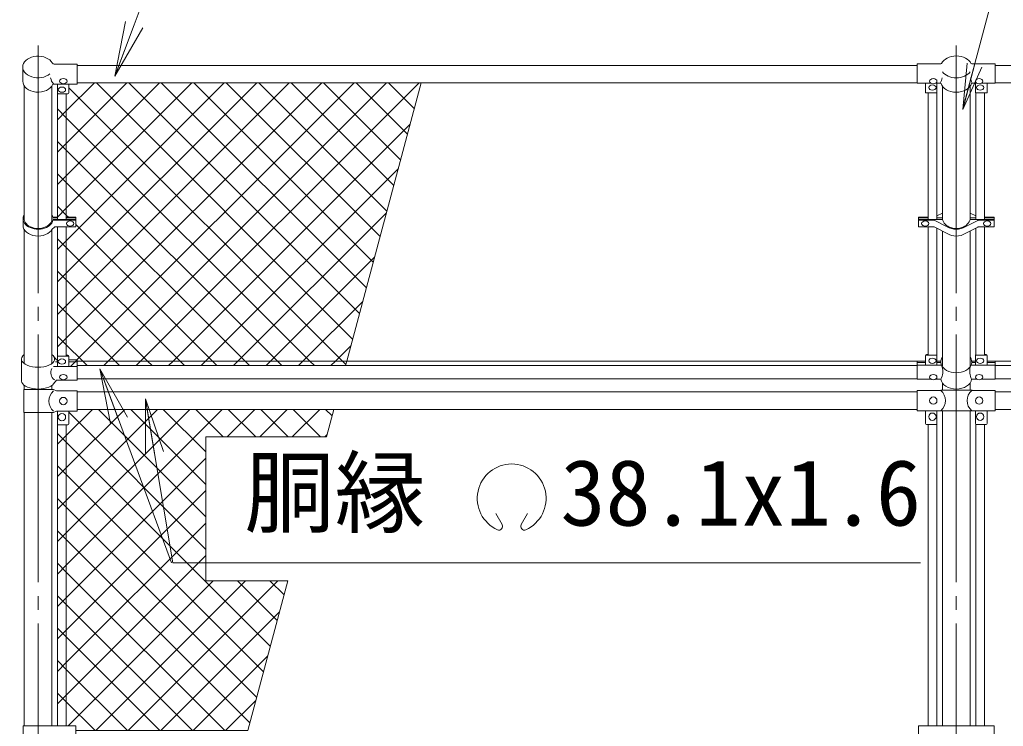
# Model space of a CAD drawing. Units: millimetres, scale not verified. Extents: x -12600 to 12600, y -8910 to 8910.
# Drawn here: x -10898 to -8755, y 5467 to 7007 of the extents above; entities that cross this region are included whole.
import ezdxf
from ezdxf.enums import TextEntityAlignment as Align

# ---------------------------------------------------------------- set-up
doc = ezdxf.new("R2010")
doc.units = ezdxf.units.MM
doc.header["$LTSCALE"] = 30
doc.linetypes.add('LONG_CHAIN', pattern=[21, 18, -1, 1, -1])
for name, color, linetype, lineweight in [('0-3_D-STR1', 1, 'Continuous', 9), ('0-6_D-BMK', 2, 'LONG_CHAIN', 9), ('0-7_D-STR3', 3, 'Continuous', 9), ('0-8_D-STR2', 7, 'Continuous', 9), ('0-A_0', 7, 'Continuous', 9), ('0-B_D-STR-TXT', 7, 'Continuous', 9)]:
    doc.layers.add(name, color=color, linetype=linetype, lineweight=lineweight)
doc.styles.add('ＭＳ ゴシック', font='')
doc.styles.get('ＭＳ ゴシック').set_extended_font_data('MS Gothic')

# ---------------------------------------------------------------- blocks, each defined once
blk = doc.blocks.new('_Open')
at = {"layer": '0-A_0'}
blk.add_line((-30, 5), (0, 0), dxfattribs=at)
blk.add_lwpolyline([(-30, -5), (0, 0), (-30, 0)], dxfattribs=at)

msp = doc.modelspace()

# ---------------------------------------------------------------- linework, layer by layer
at = {"layer": '0-3_D-STR1'}
for p, q in [((-10772.73, 6907.57), (-8942.73, 6907.57)), ((-8772.73, 6907.57), (-7357.73, 6907.57)), ((-10887.98, 6570.81), (-10887.98, 6862.19)), ((-10827.48, 6570.81), (-10827.48, 6862.19)), ((-10772.73, 6869.47), (-8942.73, 6869.47)), ((-8887.98, 6575.17), (-8887.98, 6862.19)), ((-8827.48, 6575.17), (-8827.48, 6862.19)), ((-8772.73, 6869.47), (-7357.73, 6869.47)), ((-10887.98, 6257.84), (-10887.98, 6549.79)), ((-10827.48, 6257.84), (-10827.48, 6549.79)), ((-8887.98, 6252.69), (-8887.98, 6546.54)), ((-8827.48, 6252.69), (-8827.48, 6546.54)), ((-10772.73, 6262.76), (-8942.73, 6262.76)), ((-8772.73, 6262.76), (-7357.73, 6262.76)), ((-10772.73, 6253.17), (-8942.73, 6253.17)), ((-8772.73, 6253.17), (-7357.73, 6253.17)), ((-10772.73, 6224.66), (-8942.73, 6224.66)), ((-8887.98, 6199.5), (-8887.98, 6215.61)), ((-8827.48, 6199.5), (-8827.48, 6215.61)), ((-8772.73, 6224.66), (-7357.73, 6224.66)), ((-10887.98, 6201.1), (-10887.98, 6210.26)), ((-10827.48, 6201.1), (-10827.48, 6210.26)), ((-10772.73, 6196.1), (-8942.73, 6196.1)), ((-8772.73, 6196.1), (-7357.73, 6196.1)), ((-10887.98, 5468.6), (-10887.98, 6151.1)), ((-10827.48, 5468.6), (-10827.48, 6151.1)), ((-10772.73, 6158), (-8942.73, 6158)), ((-8887.98, 5468.4), (-8887.98, 6154.5)), ((-8827.48, 5468.4), (-8827.48, 6154.5)), ((-8772.73, 6158), (-7357.73, 6158))]:
    msp.add_line(p, q, dxfattribs=at)
at = {"layer": '0-6_D-BMK'}
for p, q in [((-10857.73, 6951.1), (-10857.73, -3783.9)), ((-8857.73, 6951.1), (-8857.73, -3783.9))]:
    msp.add_line(p, q, dxfattribs=at)
at = {"layer": '0-7_D-STR3'}
for p, q in [((-10891.08, 6903.97), (-10891.08, 6872.82)), ((-10822.43, 6910.22), (-10772.73, 6910.22)), ((-10772.73, 6866.82), (-10772.73, 6910.22)), ((-8942.73, 6910.52), (-8893.51, 6910.52)), ((-8942.73, 6869.06), (-8942.73, 6910.52)), ((-8772.73, 6910.52), (-8821.95, 6910.52)), ((-8772.73, 6869.06), (-8772.73, 6910.52)), ((-10825.72, 6866.21), (-10822.73, 6866.82)), ((-10822.73, 6866.82), (-10772.73, 6866.82)), ((-10815.73, 6847.81), (-10815.73, 6866.82)), ((-10790.73, 6847.81), (-10790.73, 6866.82)), ((-8942.73, 6869.06), (-8913.52, 6869.06)), ((-8924.73, 6869.06), (-8924.73, 6848.37)), ((-8901.94, 6869.06), (-8892.53, 6869.06)), ((-8899.73, 6869.06), (-8899.73, 6848.37)), ((-8890.8, 6868.2), (-8892.53, 6869.06)), ((-8824.67, 6868.2), (-8822.93, 6869.06)), ((-8813.52, 6869.06), (-8822.93, 6869.06)), ((-8815.73, 6869.06), (-8815.73, 6848.37)), ((-8772.73, 6869.06), (-8801.94, 6869.06)), ((-8790.73, 6869.06), (-8790.73, 6848.37)), ((-10815.23, 6571.95), (-10815.23, 6846.49)), ((-10813.73, 6845.81), (-10792.73, 6845.81)), ((-10796.23, 6571.95), (-10796.23, 6845.81)), ((-8900.73, 6847.37), (-8923.73, 6847.37)), ((-8919.23, 6847.37), (-8919.23, 6571.95)), ((-8900.23, 6847.5), (-8900.23, 6571.95)), ((-8815.23, 6847.5), (-8815.23, 6571.95)), ((-8814.73, 6847.37), (-8791.73, 6847.37)), ((-8796.23, 6847.37), (-8796.23, 6571.95)), ((-8900.23, 6579.52), (-8887.98, 6585.7)), ((-8815.23, 6579.52), (-8827.48, 6585.7)), ((-10890.53, 6573.54), (-10890.53, 6558.69)), ((-10825.25, 6576.76), (-10815.23, 6576.76)), ((-10825.25, 6570.32), (-10775.73, 6570.32)), ((-10815.23, 6575.13), (-10824.93, 6575.13)), ((-10775.73, 6571.95), (-10824.93, 6571.95)), ((-10796.23, 6576.76), (-10775.73, 6576.76)), ((-10775.73, 6575.13), (-10796.23, 6575.13)), ((-10775.73, 6576.76), (-10775.73, 6555.47)), ((-8940.23, 6576.76), (-8940.23, 6555.47)), ((-8940.23, 6576.76), (-8919.23, 6576.76)), ((-8940.23, 6575.17), (-8919.23, 6575.17)), ((-8940.23, 6571.95), (-8887.98, 6571.95)), ((-8940.23, 6570.32), (-8906.89, 6570.32)), ((-8904.68, 6569.81), (-8877.36, 6556.02)), ((-8900.23, 6575.17), (-8887.98, 6575.17)), ((-8810.78, 6569.81), (-8838.11, 6556.02)), ((-8815.23, 6575.17), (-8827.48, 6575.17)), ((-8775.23, 6571.95), (-8827.48, 6571.95)), ((-8775.23, 6570.32), (-8808.58, 6570.32)), ((-8775.23, 6576.76), (-8796.23, 6576.76)), ((-8775.23, 6575.17), (-8796.23, 6575.17)), ((-8775.23, 6576.76), (-8775.23, 6555.47)), ((-10826.88, 6550.87), (-10822.32, 6554.96)), ((-10820.99, 6555.47), (-10775.73, 6555.47)), ((-10815.23, 6273.44), (-10815.23, 6555.47)), ((-10796.23, 6274.12), (-10796.23, 6555.47)), ((-8940.23, 6555.47), (-8906.7, 6555.47)), ((-8919.23, 6555.47), (-8919.23, 6275.88)), ((-8904.68, 6554.96), (-8877.36, 6541.17)), ((-8900.23, 6552.72), (-8900.23, 6275.21)), ((-8810.78, 6554.96), (-8838.11, 6541.17)), ((-8815.23, 6552.72), (-8815.23, 6275.21)), ((-8775.23, 6555.47), (-8808.77, 6555.47)), ((-8796.23, 6555.47), (-8796.23, 6275.88)), ((-10893.83, 6268.71), (-10893.83, 6219.33)), ((-10893.83, 6268.09), (-10893.83, 6219.33)), ((-10817.93, 6265.71), (-10823.93, 6273.74)), ((-10815.73, 6261.55), (-10819.73, 6261.55)), ((-10817.93, 6265.71), (-10815.73, 6265.71)), ((-10815.73, 6273.88), (-10815.73, 6251.54)), ((-10813.73, 6274.12), (-10792.73, 6274.12)), ((-10796.23, 6275.88), (-10792.73, 6275.88)), ((-10790.73, 6273.88), (-10790.73, 6251.54)), ((-10790.73, 6265.71), (-10772.73, 6265.71)), ((-10772.73, 6261.55), (-10790.73, 6261.55)), ((-10772.73, 6221.71), (-10772.73, 6265.71)), ((-8942.73, 6223.79), (-8942.73, 6263.17)), ((-8942.73, 6263.17), (-8924.73, 6263.17)), ((-8942.73, 6260.29), (-8924.73, 6260.29)), ((-8924.73, 6253.98), (-8924.73, 6275.51)), ((-8919.23, 6277.51), (-8922.73, 6277.51)), ((-8901.73, 6275.88), (-8922.73, 6275.88)), ((-8899.73, 6253.98), (-8899.73, 6275.51)), ((-8899.73, 6263.17), (-8891.29, 6263.17)), ((-8899.73, 6260.29), (-8891.35, 6260.29)), ((-8815.73, 6263.17), (-8824.18, 6263.17)), ((-8815.73, 6260.29), (-8824.12, 6260.29)), ((-8815.73, 6253.98), (-8815.73, 6275.51)), ((-8813.73, 6275.88), (-8792.73, 6275.88)), ((-8796.23, 6277.51), (-8792.73, 6277.51)), ((-8790.73, 6253.98), (-8790.73, 6275.51)), ((-8772.73, 6263.17), (-8790.73, 6263.17)), ((-8772.73, 6260.29), (-8790.73, 6260.29)), ((-8772.73, 6223.79), (-8772.73, 6263.17)), ((-10823.93, 6251.54), (-10772.73, 6251.54)), ((-8942.73, 6253.98), (-8889.71, 6253.98)), ((-8772.73, 6253.98), (-8825.76, 6253.98)), ((-10817.93, 6221.71), (-10823.93, 6213.68)), ((-10817.93, 6221.71), (-10772.73, 6221.71)), ((-8942.73, 6223.79), (-8912.82, 6223.79)), ((-8902.64, 6223.79), (-8891.23, 6223.79)), ((-8812.82, 6223.79), (-8824.23, 6223.79)), ((-8772.73, 6223.79), (-8802.64, 6223.79)), ((-10888.83, 6201.1), (-10823.93, 6201.1)), ((-10888.83, 6151.1), (-10888.83, 6201.1)), ((-10817.93, 6198.1), (-10823.93, 6201.1)), ((-10817.93, 6198.1), (-10772.73, 6198.1)), ((-10772.73, 6198.1), (-10772.73, 6154.1)), ((-8942.73, 6199), (-8891.53, 6199)), ((-8942.73, 6199), (-8942.73, 6155)), ((-8891.53, 6199.5), (-8892.53, 6199)), ((-8823.93, 6199), (-8772.73, 6199)), ((-8772.73, 6199), (-8772.73, 6155)), ((-10888.83, 6151.1), (-10823.93, 6151.1)), ((-10817.93, 6154.1), (-10823.93, 6151.1)), ((-10817.93, 6154.1), (-10772.73, 6154.1)), ((-10815.73, 6126.1), (-10815.73, 6154.1)), ((-10790.73, 6126.1), (-10790.73, 6154.1)), ((-8942.73, 6155), (-8891.53, 6155)), ((-8924.73, 6155), (-8924.73, 6127)), ((-8899.73, 6155), (-8899.73, 6127)), ((-8891.53, 6154.5), (-8892.53, 6155)), ((-8891.53, 6154.5), (-8823.93, 6154.5)), ((-8823.93, 6154.5), (-8822.93, 6155)), ((-8823.93, 6155), (-8772.73, 6155)), ((-8815.73, 6155), (-8815.73, 6127)), ((-8790.73, 6155), (-8790.73, 6127)), ((-10815.23, 5468.6), (-10815.23, 6124.77)), ((-10813.73, 6124.1), (-10792.73, 6124.1)), ((-10796.23, 5468.6), (-10796.23, 6124.1)), ((-8901.73, 6125), (-8922.73, 6125)), ((-8919.23, 6125), (-8919.23, 5468.4)), ((-8900.23, 6125.67), (-8900.23, 5468.4)), ((-8815.23, 6125.67), (-8815.23, 5468.4)), ((-8813.73, 6125), (-8792.73, 6125)), ((-8796.23, 6125), (-8796.23, 5468.4)), ((-10890.53, 5468.6), (-10890.53, 5447.6)), ((-10890.53, 5468.6), (-10775.73, 5468.6)), ((-10775.73, 5468.6), (-10775.73, 5447.6)), ((-8940.23, 5468.4), (-8775.23, 5468.4)), ((-8940.23, 5468.4), (-8940.23, 5447.8)), ((-8775.23, 5468.4), (-8775.23, 5447.8))]:
    msp.add_line(p, q, dxfattribs=at)
msp.add_lwpolyline([(-8891.53, 6199.5), (-8823.93, 6199.5), (-8822.93, 6199)], dxfattribs=at)
for centre in [(-10802.73, 6176.1), (-8907.73, 6177), (-8807.73, 6177), (-8909.73, 6142), (-8805.73, 6142), (-10805.73, 6141.1)]:
    msp.add_circle(centre, 8, dxfattribs=at)
for centre, radius, start, end in [((-10822.43, 6915.22), 5, 209.57458, 270), ((-8893.51, 6918.52), 8, 270, 296.9114), ((-8821.95, 6918.52), 8, 243.0886, 270), ((-10807.97, 6883.4), 22.6, 187.65953, 225.20187), ((-8922.58, 6885.71), 34.35, 331.00952, 351.10512), ((-8792.88, 6885.71), 34.35, 188.89488, 208.99048), ((-10813.73, 6847.81), 2, 180, 270), ((-10792.73, 6847.81), 2, 270, 0), ((-8923.73, 6848.37), 1, 180, 270), ((-8900.73, 6848.37), 1, 270, 0), ((-8814.73, 6848.37), 1, 180, 270), ((-8791.73, 6848.37), 1, 270, 0), ((-8906.89, 6565.32), 5, 63.82498, 90), ((-8808.58, 6565.32), 5, 90, 116.17502), ((-10820.99, 6553.47), 2, 90, 131.89291), ((-8906.89, 6550.47), 5, 63.82498, 90), ((-8808.58, 6550.47), 5, 90, 116.17502), ((-10813.73, 6273.88), 2, 138.59038, 180), ((-10813.73, 6272.12), 2, 90, 180), ((-10792.73, 6273.88), 2, 0, 90), ((-10792.73, 6272.12), 2, 0, 90), ((-8922.73, 6275.51), 2, 90, 180), ((-8922.73, 6273.88), 2, 90, 180), ((-8901.73, 6273.88), 2, 0, 90), ((-8901.73, 6275.51), 2, 0, 41.40962), ((-8813.73, 6275.51), 2, 138.59038, 180), ((-8813.73, 6273.88), 2, 90, 180), ((-8792.73, 6275.51), 2, 0, 90), ((-8792.73, 6273.88), 2, 0, 90), ((-10810.66, 6237.67), 19.2, 151.1736, 234.22449), ((-8921.28, 6240.44), 34.35, 331.00952, 16.06155), ((-8794.18, 6240.44), 34.35, 163.93845, 208.99048), ((-10805.35, 6176.1), 28.8, 130.19176, 229.80824), ((-8910.12, 6177), 28.8, 310.19176, 49.80824), ((-8805.35, 6177), 28.8, 130.19176, 229.80824), ((-10813.73, 6126.1), 2, 180, 270), ((-10792.73, 6126.1), 2, 270, 0), ((-8922.73, 6127), 2, 180, 270), ((-8901.73, 6127), 2, 270, 0), ((-8813.73, 6127), 2, 180, 270), ((-8792.73, 6127), 2, 270, 0)]:
    msp.add_arc(centre, radius, start, end, dxfattribs=at)
for centre, major_axis, ratio, start_param, end_param in [((-10857.73, 6903.97), (-33.35, 0), 0.707107, 3.5232, 8.7266286), ((-8857.73, 6904.19), (-33.65, 0), 0.707107, 3.4511058, 5.9736721), ((-8857.73, 6904.19), (-33.65, 0), 0.707107, 0.4534072, 2.6881855), ((-10857.73, 6872.82), (-33.35, 0), 0.707107, 6.2831853, 9.1405716), ((-8857.73, 6872.61), (-33.65, 0), 0.707107, 0.1866474, 2.9549452), ((-10857.73, 6573.54), (-32.8, 0), 0.701717, 5.8862655, 9.2845337), ((-10857.73, 6573.54), (-32.8, 0), 0.701717, 3.2818369, 3.5385125), ((-10857.73, 6558.69), (-32.8, 0), 0.701717, 6.2831853, 9.0783105), ((-10857.73, 6573.54), (-30.5, 0), 0.701311, 6.1550608, 9.5529025), ((-8857.73, 6575.17), (-30.25, 0), 0.76087, 6.2831853, 9.424778), ((-8857.73, 6573.54), (-30.25, 0), 0.76087, 0.8649211, 2.2766716), ((-8857.73, 6558.69), (-30.25, 0), 0.76087, 0.8649211, 2.2766716), ((-10857.73, 6267.5), (-36.12, 0), 0.489413, 5.7050499, 10.0029133), ((-8857.73, 6261.39), (-33.65, 0), 0.707107, 5.8297781, 9.8781851), ((-10857.73, 6219.92), (-36.12, 0), 0.489413, 0.0333908, 2.781222), ((-8857.73, 6226.03), (-33.65, 0), 0.707107, 0.0943684, 3.0472243)]:
    msp.add_ellipse(centre, major_axis=major_axis, ratio=ratio, start_param=start_param, end_param=end_param, dxfattribs=at)
for centre, major_axis in [((-10802.73, 6873.18), (8, 0)), ((-8907.73, 6872.96), (-8, 0)), ((-8807.73, 6872.96), (8, 0)), ((-10805.73, 6854.45), (8, 0)), ((-8909.73, 6859.18), (-8, 0)), ((-8805.73, 6859.18), (8, 0)), ((-10787.73, 6562.9), (-8, 0)), ((-8925.23, 6562.9), (-8, 0)), ((-8790.23, 6562.9), (8, 0)), ((-10805.73, 6262.09), (-8, 0)), ((-8909.73, 6263.86), (-8, 0)), ((-8805.73, 6263.86), (8, 0)), ((-10802.73, 6228.15), (-8, 0)), ((-8907.73, 6228.15), (-8, 0)), ((-8807.73, 6228.15), (8, 0))]:
    msp.add_ellipse(centre, major_axis=major_axis, ratio=0.707107, dxfattribs=at)
at = {"layer": '0-8_D-STR2'}
for p, q in [((-10796.23, 6808.13), (-10734.89, 6869.47)), ((-10796.23, 6737.42), (-10664.18, 6869.47)), ((-10796.23, 6666.71), (-10593.47, 6869.47)), ((-10796.23, 6596), (-10522.76, 6869.47)), ((-10796.23, 6525.29), (-10452.05, 6869.47)), ((-10796.23, 6454.58), (-10381.34, 6869.47)), ((-10796.23, 6383.87), (-10310.63, 6869.47)), ((-10796.23, 6313.16), (-10239.92, 6869.47)), ((-10172.56, 6311.25), (-10730.79, 6869.47)), ((-10705.21, 6262.76), (-10098.5, 6869.47)), ((-10157.62, 6367.01), (-10660.08, 6869.47)), ((-10634.5, 6262.76), (-10027.79, 6869.47)), ((-10142.68, 6422.78), (-10589.37, 6869.47)), ((-10127.74, 6478.55), (-10518.66, 6869.47)), ((-10112.79, 6534.32), (-10447.95, 6869.47)), ((-10097.85, 6590.09), (-10377.24, 6869.47)), ((-10082.91, 6645.85), (-10306.52, 6869.47)), ((-10067.96, 6701.62), (-10235.81, 6869.47)), ((-10053.02, 6757.39), (-10165.1, 6869.47)), ((-10038.08, 6813.16), (-10094.39, 6869.47)), ((-10023.14, 6868.92), (-10023.68, 6869.47)), ((-10796.23, 6793.49), (-10815.23, 6812.49)), ((-10815.23, 6789.13), (-10796.23, 6808.13)), ((-10265.5, 6262.76), (-10796.23, 6793.49)), ((-10563.79, 6262.76), (-10047.11, 6779.43)), ((-10796.23, 6722.78), (-10815.23, 6741.78)), ((-10815.23, 6718.42), (-10796.23, 6737.42)), ((-10336.21, 6262.76), (-10796.23, 6722.78)), ((-10796.23, 6652.07), (-10815.23, 6671.07)), ((-10815.23, 6647.71), (-10796.23, 6666.71)), ((-10493.08, 6262.76), (-10073, 6682.84)), ((-10406.92, 6262.76), (-10796.23, 6652.07)), ((-10815.23, 6577), (-10796.23, 6596)), ((-10422.37, 6262.76), (-10098.88, 6586.25)), ((-10815.23, 6555.47), (-10815.23, 6273.44)), ((-10796.23, 6510.65), (-10815.23, 6529.65)), ((-10815.23, 6506.29), (-10796.23, 6525.29)), ((-10548.34, 6262.76), (-10796.23, 6510.65)), ((-10351.66, 6262.76), (-10124.76, 6489.66)), ((-10796.23, 6439.94), (-10815.23, 6458.94)), ((-10815.23, 6435.58), (-10796.23, 6454.58)), ((-10619.05, 6262.76), (-10796.23, 6439.94)), ((-10796.23, 6369.23), (-10815.23, 6388.23)), ((-10280.94, 6262.76), (-10150.64, 6393.06)), ((-10815.23, 6364.87), (-10796.23, 6383.87)), ((-10689.76, 6262.76), (-10796.23, 6369.23)), ((-10796.23, 6298.52), (-10815.23, 6317.52)), ((-10815.23, 6294.16), (-10796.23, 6313.16)), ((-10760.47, 6262.76), (-10796.23, 6298.52)), ((-10210.23, 6262.76), (-10176.52, 6296.47)), ((-10750.89, 6253.17), (-10760.47, 6262.76)), ((-10714.8, 6253.17), (-10705.21, 6262.76)), ((-10680.18, 6253.17), (-10689.76, 6262.76)), ((-10644.09, 6253.17), (-10634.5, 6262.76)), ((-10609.47, 6253.17), (-10619.05, 6262.76)), ((-10573.37, 6253.17), (-10563.79, 6262.76)), ((-10538.75, 6253.17), (-10548.34, 6262.76)), ((-10502.66, 6253.17), (-10493.08, 6262.76)), ((-10431.95, 6253.17), (-10422.37, 6262.76)), ((-10397.33, 6253.17), (-10406.92, 6262.76)), ((-10361.24, 6253.17), (-10351.66, 6262.76)), ((-10326.62, 6253.17), (-10336.21, 6262.76)), ((-10290.53, 6253.17), (-10280.94, 6262.76)), ((-10255.91, 6253.17), (-10265.5, 6262.76)), ((-10219.82, 6253.17), (-10210.23, 6262.76)), ((-10796.23, 6101.03), (-10739.26, 6158)), ((-10796.23, 6030.32), (-10668.55, 6158)), ((-10796.23, 5959.6), (-10597.84, 6158)), ((-10796.23, 5888.89), (-10527.13, 6158)), ((-10796.23, 5818.18), (-10456.42, 6158)), ((-10492.07, 5852.93), (-10790.73, 6151.6)), ((-10492.07, 5923.64), (-10726.42, 6158)), ((-10492.07, 5994.35), (-10655.71, 6158)), ((-10492.07, 6065.06), (-10585, 6158)), ((-10454.44, 6098.15), (-10514.29, 6158)), ((-10445.56, 6098.15), (-10385.71, 6158)), ((-10383.73, 6098.15), (-10443.58, 6158)), ((-10374.85, 6098.15), (-10315, 6158)), ((-10313.02, 6098.15), (-10372.87, 6158)), ((-10304.14, 6098.15), (-10244.29, 6158)), ((-10242.31, 6098.15), (-10302.16, 6158)), ((-10217.39, 6143.94), (-10231.45, 6158)), ((-10796.23, 6086.39), (-10815.23, 6105.39)), ((-10815.23, 6082.03), (-10796.23, 6101.03)), ((-10351.88, 5642.03), (-10796.23, 6086.39)), ((-10233.43, 6098.15), (-10228.29, 6103.29)), ((-10796.23, 5747.47), (-10492.07, 6051.64)), ((-10796.23, 6015.67), (-10815.23, 6034.67)), ((-10815.23, 6011.32), (-10796.23, 6030.32)), ((-10366.82, 5586.27), (-10796.23, 6015.67)), ((-10796.23, 5676.76), (-10492.07, 5980.93)), ((-10796.23, 5944.96), (-10815.23, 5963.96)), ((-10815.23, 5940.6), (-10796.23, 5959.6)), ((-10381.77, 5530.5), (-10796.23, 5944.96)), ((-10796.23, 5874.25), (-10815.23, 5893.25)), ((-10796.23, 5606.05), (-10492.07, 5910.22)), ((-10815.23, 5869.89), (-10796.23, 5888.89)), ((-10396.71, 5474.73), (-10796.23, 5874.25)), ((-10796.23, 5803.54), (-10815.23, 5822.54)), ((-10815.23, 5799.18), (-10796.23, 5818.18)), ((-10450.79, 5458.1), (-10796.23, 5803.54)), ((-10792.26, 5468.6), (-10476.68, 5784.19)), ((-10732.05, 5458.1), (-10405.96, 5784.19)), ((-10661.34, 5458.1), (-10335.25, 5784.19)), ((-10336.94, 5697.8), (-10423.32, 5784.19)), ((-10321.99, 5753.57), (-10352.61, 5784.19)), ((-10796.23, 5732.83), (-10815.23, 5751.83)), ((-10815.23, 5728.47), (-10796.23, 5747.47)), ((-10521.5, 5458.1), (-10796.23, 5732.83)), ((-10590.63, 5458.1), (-10331.82, 5716.91)), ((-10796.23, 5662.12), (-10815.23, 5681.12)), ((-10815.23, 5657.76), (-10796.23, 5676.76)), ((-10592.21, 5458.1), (-10796.23, 5662.12)), ((-10519.92, 5458.1), (-10357.7, 5620.32)), ((-10796.23, 5591.41), (-10815.23, 5610.41)), ((-10815.23, 5587.05), (-10796.23, 5606.05)), ((-10662.92, 5458.1), (-10796.23, 5591.41)), ((-10796.23, 5520.7), (-10815.23, 5539.7)), ((-10733.63, 5458.1), (-10796.23, 5520.7)), ((-10449.21, 5458.1), (-10383.58, 5523.73)), ((-10814.84, 5468.6), (-10815.23, 5468.99))]:
    msp.add_line(p, q, dxfattribs=at)
for points in [[(-10772.73, 6869.47), (-10772.73, 6866.82), (-10790.73, 6866.82), (-10790.73, 6847.81)], [(-10790.73, 6273.88), (-10790.73, 6265.71), (-10772.73, 6265.71), (-10772.73, 6262.76), (-10185.56, 6262.76), (-10022.99, 6869.47), (-10772.73, 6869.47)], [(-10187.51, 6255.48), (-10194.79, 6262.76), (-10790.73, 6858.7)], [(-10787.14, 6251.54), (-10777.13, 6261.55), (-10772.97, 6265.71), (-10169.21, 6869.47)], [(-10815.23, 6846.49), (-10815.23, 6571.95), (-10796.23, 6571.95), (-10796.23, 6845.81), (-10813.73, 6845.81)], [(-10792.73, 6845.81), (-10796.23, 6845.81), (-10796.23, 6576.76), (-10775.73, 6576.76), (-10775.73, 6555.47), (-10796.23, 6555.47), (-10796.23, 6275.88), (-10792.73, 6275.88)], [(-10791.63, 6576.76), (-10796.23, 6581.36), (-10815.23, 6600.36)], [(-10468.04, 6253.17), (-10477.63, 6262.76), (-10775.73, 6560.86)], [(-10813.73, 6274.12), (-10796.23, 6274.12), (-10796.23, 6555.47), (-10815.23, 6555.47)], [(-10492.07, 5784.19), (-10492.07, 6098.15), (-10229.66, 6098.15), (-10213.63, 6158), (-10772.73, 6158), (-10772.73, 6154.1), (-10790.73, 6154.1), (-10790.73, 6126.1)], [(-10792.73, 6124.1), (-10796.23, 6124.1), (-10796.23, 5468.6), (-10775.73, 5468.6), (-10775.73, 5458.1), (-10401.16, 5458.1), (-10313.79, 5784.19), (-10492.07, 5784.19)], [(-10815.23, 5516.34), (-10796.23, 5535.34), (-10492.07, 5839.51)]]:
    msp.add_lwpolyline(points, dxfattribs=at)
for points in [[(-10772.73, 6265.71), (-10790.73, 6265.71), (-10790.73, 6261.55), (-10772.73, 6261.55), (-10772.73, 6262.76)], [(-10772.73, 6261.55), (-10790.73, 6261.55), (-10790.73, 6251.54), (-10772.73, 6251.54)], [(-10185.56, 6262.76), (-10772.73, 6262.76), (-10772.73, 6261.55), (-10772.73, 6253.17), (-10188.13, 6253.17)], [(-10796.23, 6124.1), (-10815.23, 6124.1), (-10815.23, 5468.6), (-10796.23, 5468.6)]]:
    msp.add_lwpolyline(points, close=True, dxfattribs=at)
for centre, start, end in [((-10813.73, 6847.81), 221.40962, 270), ((-10792.73, 6847.81), 270, 0), ((-10813.73, 6272.12), 90, 138.59038), ((-10792.73, 6273.88), 0, 90), ((-10792.73, 6126.1), 270, 0)]:
    msp.add_arc(centre, 2, start, end, dxfattribs=at)
at = {"layer": '0-B_D-STR-TXT'}
for p, q in [((-10567.46, 5823.54), (-10722.28, 6244.49)), ((-9846.97, 5906.84), (-9860.79, 5930.77)), ((-9805.35, 5906.84), (-9791.54, 5930.77))]:
    msp.add_line(p, q, dxfattribs=at)
for points in [[(-7121.47, 7255.2), (-8725.51, 7255.2), (-8843.12, 6813.26)], [(-8928.09, 7240.73), (-10556.76, 7240.73), (-10689.8, 6885.57)], [(-8935.61, 5823.54), (-10564.28, 5823.54), (-10623.54, 6179.02)]]:
    msp.add_lwpolyline(points, dxfattribs=at)
for centre, radius, start, end in [((-9826.16, 5964.05), 75.01, 294.32478, 245.67522), ((-9853.81, 5902.7), 7.9, 245.67522, 30), ((-9798.52, 5902.7), 7.9, 150, 294.32478)]:
    msp.add_arc(centre, radius, start, end, dxfattribs=at)

# ---------------------------------------------------------------- block references
for p, xscale, yscale, rotation in [((-10690.5, 6883.7), 4, 4, 249.46512), ((-8843.63, 6811.33), 3.333333, 3.333333, 255.0989), ((-10722.97, 6246.37), 4, 4, 110.19261), ((-10623.87, 6180.99), 4, 4, 99.4647)]:
    msp.add_blockref('_Open', p, dxfattribs=dict(at, xscale=xscale, yscale=yscale, rotation=rotation))

# ---------------------------------------------------------------- texts
at = {"layer": '0-B_D-STR-TXT', "style": 'ＭＳ ゴシック'}
msp.add_text('胴縁 \u300038.1x1.6', height=144.3, dxfattribs=at).set_placement((-10408.46, 5861.29), align=Align.BOTTOM_LEFT)

doc.saveas('drawing.dxf')
